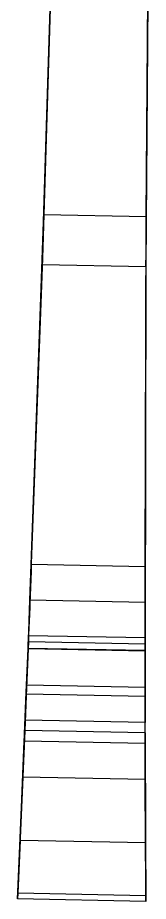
# Model space of a CAD drawing. Extents: x 11992 to 29481, y -6727 to 6811.
# Drawn here: x 15028.2 to 15047.6, y 701.2 to 832 of the extents above; entities that cross this region are included whole.
import ezdxf

# ---------------------------------------------------------------- set-up
doc = ezdxf.new("R2010")
doc.units = 0
doc.header["$MEASUREMENT"] = 0
doc.layers.get('0').update_dxf_attribs({"color": 8, "linetype": 'CONTINUOUS'})

msp = doc.modelspace()

# ---------------------------------------------------------------- linework, layer by layer
for p, q in [((15032.12, 802.81, -298.14), (15033.35, 842.57, -275.34)), ((15047.3, 802.52, -298.14), (15047.62, 842.29, -275.34)), ((15032.09, 801.77, -296.61), (15033.32, 841.53, -273.81)), ((15047.3, 801.47, -296.61), (15047.61, 841.25, -273.81)), ((15033.16, 836.07, -263.15), (15031.91, 796.39, -284.73)), ((15047.56, 835.79, -263.15), (15047.27, 796.09, -284.73)), ((15033.13, 834.96, -261.66), (15031.87, 795.41, -283.17)), ((15047.55, 834.68, -261.66), (15047.26, 795.11, -283.17)), ((15030.23, 750.02, -326.29), (15032.09, 801.77, -296.61)), ((15030.27, 751.06, -327.82), (15032.12, 802.81, -298.14)), ((15032.09, 801.77, -296.61), (15031.91, 796.39, -284.73)), ((15032.12, 802.81, -298.14), (15032.09, 801.77, -296.61)), ((15047.3, 802.52, -298.14), (15032.12, 802.81, -298.14)), ((15047.13, 750.74, -327.82), (15047.3, 802.52, -298.14)), ((15047.3, 802.52, -298.14), (15047.3, 801.47, -296.61)), ((15047.13, 749.69, -326.29), (15047.3, 801.47, -296.61)), ((15047.3, 801.47, -296.61), (15047.27, 796.09, -284.73)), ((15031.91, 796.39, -284.73), (15029.86, 740.55, -312.72)), ((15031.87, 795.41, -283.17), (15031.91, 796.39, -284.73)), ((15031.87, 795.41, -283.17), (15029.86, 740.53, -310.68)), ((15047.26, 795.11, -283.17), (15031.87, 795.41, -283.17)), ((15047.27, 796.09, -284.73), (15047.14, 740.21, -312.72)), ((15047.26, 795.11, -283.17), (15047.14, 740.19, -310.68)), ((15047.26, 795.11, -283.17), (15047.27, 796.09, -284.73)), ((15030.07, 745.78, -330.85), (15030.27, 751.06, -327.82)), ((15030.27, 751.06, -327.82), (15030.23, 750.02, -326.29)), ((15047.13, 750.74, -327.82), (15030.27, 751.06, -327.82)), ((15047.13, 745.45, -330.85), (15047.13, 750.74, -327.82)), ((15047.13, 750.74, -327.82), (15047.13, 749.69, -326.29)), ((15030.23, 750.02, -326.29), (15029.86, 740.55, -312.72)), ((15030.03, 744.74, -329.32), (15030.23, 750.02, -326.29)), ((15047.13, 744.4, -329.32), (15047.13, 749.69, -326.29)), ((15047.13, 749.69, -326.29), (15047.14, 740.21, -312.72)), ((15029.83, 739.62, -334.38), (15030.07, 745.78, -330.85)), ((15030.07, 745.78, -330.85), (15030.03, 744.74, -329.32)), ((15047.13, 745.45, -330.85), (15030.07, 745.78, -330.85)), ((15047.14, 739.28, -334.38), (15047.13, 745.45, -330.85)), ((15047.13, 745.45, -330.85), (15047.13, 744.4, -329.32)), ((15029.78, 738.57, -332.86), (15030.03, 744.74, -329.32)), ((15030.03, 744.74, -329.32), (15029.87, 740.64, -320.11)), ((15047.14, 738.24, -332.86), (15047.13, 744.4, -329.32)), ((15047.13, 744.4, -329.32), (15047.14, 740.3, -320.11)), ((15029.87, 740.64, -320.11), (15029.51, 731.62, -324.37)), ((15029.86, 740.55, -312.72), (15029.78, 738.59, -313.59)), ((15029.78, 738.57, -311.66), (15029.86, 740.53, -310.68)), ((15029.79, 738.66, -319.02), (15029.87, 740.64, -320.11)), ((15029.86, 740.55, -312.72), (15029.87, 740.64, -320.11)), ((15029.86, 740.55, -312.72), (15029.86, 740.53, -310.68)), ((15047.14, 740.19, -310.68), (15029.86, 740.53, -310.68)), ((15047.14, 738.32, -319.02), (15047.14, 740.3, -320.11)), ((15047.14, 740.3, -320.11), (15047.14, 731.28, -324.37)), ((15047.14, 740.21, -312.72), (15047.14, 740.3, -320.11)), ((15047.14, 740.21, -312.72), (15047.14, 740.19, -310.68)), ((15047.14, 740.21, -312.72), (15047.14, 738.26, -313.59)), ((15047.14, 738.23, -311.66), (15047.14, 740.19, -310.68)), ((15029.57, 733.22, -338.05), (15029.83, 739.62, -334.38)), ((15029.83, 739.62, -334.38), (15029.78, 738.57, -332.86)), ((15047.14, 739.28, -334.38), (15029.83, 739.62, -334.38)), ((15047.14, 732.88, -338.05), (15047.14, 739.28, -334.38)), ((15047.14, 739.28, -334.38), (15047.14, 738.24, -332.86)), ((15029.78, 738.57, -332.86), (15029.51, 731.62, -324.37)), ((15029.79, 738.66, -319.02), (15029.52, 731.86, -322.23)), ((15029.53, 732.18, -336.52), (15029.78, 738.57, -332.86)), ((15029.79, 738.66, -319.02), (15029.78, 738.59, -313.59)), ((15029.78, 738.57, -311.66), (15029.78, 738.59, -313.59)), ((15047.14, 738.26, -313.59), (15029.78, 738.59, -313.59)), ((15047.14, 738.23, -311.66), (15029.78, 738.57, -311.66)), ((15047.14, 738.32, -319.02), (15029.79, 738.66, -319.02)), ((15047.14, 738.32, -319.02), (15047.14, 731.52, -322.23)), ((15047.14, 738.32, -319.02), (15047.14, 738.23, -311.66)), ((15047.14, 731.83, -336.52), (15047.14, 738.24, -332.86)), ((15047.14, 738.24, -332.86), (15047.14, 731.28, -324.37)), ((15029.01, 719.59, -345.87), (15029.57, 733.22, -338.05)), ((15029.57, 733.22, -338.05), (15029.53, 732.18, -336.52)), ((15047.14, 732.88, -338.05), (15029.57, 733.22, -338.05)), ((15047.17, 719.23, -345.87), (15047.14, 732.88, -338.05)), ((15047.14, 732.88, -338.05), (15047.14, 731.83, -336.52)), ((15028.97, 718.54, -344.34), (15029.53, 732.18, -336.52)), ((15029.53, 732.18, -336.52), (15029.29, 726.43, -320.52)), ((15029.51, 731.62, -324.37), (15029.29, 726.43, -320.52)), ((15029.52, 731.86, -322.23), (15029.36, 728.04, -319.4)), ((15029.52, 731.86, -322.23), (15029.51, 731.62, -324.37)), ((15047.14, 731.52, -322.23), (15029.52, 731.86, -322.23)), ((15047.17, 718.19, -344.34), (15047.14, 731.83, -336.52)), ((15047.14, 731.83, -336.52), (15047.14, 731.28, -324.37)), ((15047.14, 731.52, -322.23), (15047.14, 731.28, -324.37)), ((15047.14, 731.52, -322.23), (15047.15, 727.7, -319.4)), ((15029.29, 726.43, -320.52), (15029.36, 728.04, -319.4)), ((15029.3, 726.51, -318.27), (15029.36, 728.04, -319.4)), ((15047.15, 727.7, -319.4), (15029.36, 728.04, -319.4)), ((15047.15, 726.08, -320.52), (15047.15, 727.7, -319.4)), ((15047.15, 726.16, -318.27), (15047.15, 727.7, -319.4)), ((15029.29, 726.43, -320.52), (15028.68, 711.79, -330.03)), ((15029.3, 726.51, -318.27), (15029.23, 724.91, -319.3)), ((15029.29, 726.43, -320.52), (15029.23, 724.91, -319.3)), ((15047.15, 726.16, -318.27), (15029.3, 726.51, -318.27)), ((15047.15, 726.16, -318.27), (15047.16, 724.56, -319.3)), ((15047.15, 726.08, -320.52), (15047.2, 711.43, -330.03)), ((15047.15, 726.08, -320.52), (15047.16, 724.56, -319.3)), ((15028.62, 710.24, -328.83), (15029.23, 724.91, -319.3)), ((15047.16, 724.56, -319.3), (15029.23, 724.91, -319.3)), ((15047.2, 709.88, -328.83), (15047.16, 724.56, -319.3)), ((15029.01, 719.59, -345.87), (15028.24, 701.59, -356.19)), ((15029.01, 719.59, -345.87), (15028.97, 718.54, -344.34)), ((15047.17, 719.23, -345.87), (15029.01, 719.59, -345.87)), ((15047.17, 719.23, -345.87), (15047.24, 701.22, -356.19)), ((15047.17, 719.23, -345.87), (15047.17, 718.19, -344.34)), ((15028.34, 703.78, -352.81), (15028.97, 718.54, -344.34)), ((15028.97, 718.54, -344.34), (15028.68, 711.79, -330.03)), ((15047.23, 703.41, -352.81), (15047.17, 718.19, -344.34)), ((15047.17, 718.19, -344.34), (15047.2, 711.43, -330.03)), ((15028.36, 704.35, -344.02), (15028.68, 711.79, -330.03)), ((15028.62, 710.24, -328.83), (15028.68, 711.79, -330.03)), ((15047.23, 703.99, -344.02), (15047.2, 711.43, -330.03)), ((15047.2, 709.88, -328.83), (15047.2, 711.43, -330.03)), ((15028.62, 710.24, -328.83), (15028.28, 702.41, -343.55)), ((15047.2, 709.88, -328.83), (15028.62, 710.24, -328.83)), ((15047.2, 709.88, -328.83), (15047.23, 702.05, -343.55)), ((15028.24, 701.59, -356.19), (15028.34, 703.78, -352.81)), ((15028.28, 702.41, -343.55), (15028.36, 704.35, -344.02)), ((15028.36, 704.35, -344.02), (15028.34, 703.78, -352.81)), ((15047.23, 702.05, -343.55), (15047.23, 703.99, -344.02)), ((15047.24, 701.22, -356.19), (15047.23, 703.99, -344.02)), ((15028.28, 702.41, -343.55), (15028.24, 701.59, -356.19)), ((15047.23, 702.05, -343.55), (15028.28, 702.41, -343.55)), ((15047.24, 701.22, -356.19), (15028.24, 701.59, -356.19)), ((15047.23, 702.05, -343.55), (15047.24, 701.22, -356.19))]:
    msp.add_line(p, q)

doc.saveas('drawing.dxf')
